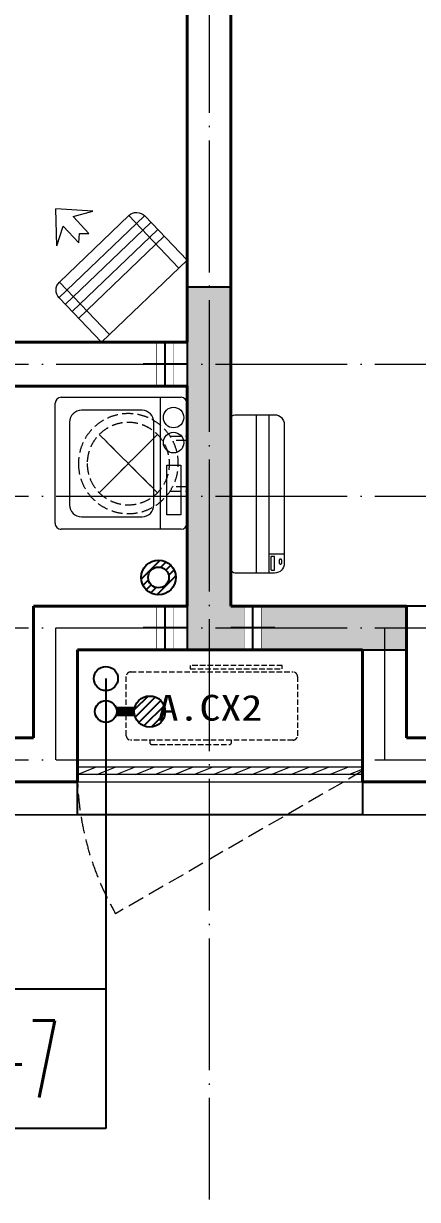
# Model space of a CAD drawing. Extents: x 27938 to 650306, y -92720 to 1524912.
# Drawn here: x 309171 to 310967, y 439532 to 444882 of the extents above; entities that cross this region are included whole.
import ezdxf

# ---------------------------------------------------------------- set-up
doc = ezdxf.new("R2010")
doc.units = 0
doc.header["$LTSCALE"] = 1000
doc.header["$MEASUREMENT"] = 0
for name, pattern in [('$1$DASH', [0.35, 0.25, -0.1]), ('DASH', [0.35, 0.25, -0.1]), ('DOTE', [2.42, 2, -0.2, 0.02, -0.2])]:
    doc.linetypes.add(name, pattern=pattern)
for name, color, linetype in [('3.5方案汇报，与郭总、侯月琴确定户型_t8$0$2020.03.04 -1安徽标准化洋房户型(UA）_t8_t8$0$看线', 154, 'Continuous'), ('COLUMN', 9, 'Continuous'), ('DIM_凝结', 3, 'Continuous'), ('DIM_污水', 3, 'Continuous'), ('EQUIP_地漏', 7, 'Continuous'), ('PIPE-凝结', 150, 'N'), ('VPIPE-凝结', 150, 'Continuous'), ('VPIPE-污水', 2, 'W'), ('机电标识类', 1, 'Continuous'), ('看线', 251, 'Continuous')]:
    doc.layers.add(name, color=color, linetype=linetype)
for name, color, linetype, lineweight in [('DOTE', 19, 'DOTE', 9), ('LVTRY', 1, 'Continuous', 13), ('PUB_HATCH', 8, 'Continuous', 9), ('WALL', 9, 'Continuous', 40), ('WINDOW', 8, 'Continuous', 15), ('平面-空调室内机', 176, 'Continuous', 9), ('平面-空调预留孔', 173, 'Continuous', 15), ('空调', 76, 'Continuous', 13), ('粉刷', 251, 'Continuous', 9)]:
    doc.layers.add(name, color=color, linetype=linetype, lineweight=lineweight)
doc.styles.add('_TWT_SERIAL', font='simplex.shx', dxfattribs={"width": 0.6, "oblique": 10, "height": 3, "bigfont": 'aadri.shx'})
doc.styles.get("Standard").update_dxf_attribs({"font": 'gbenor.shx', "bigfont": 'gbcbig.shx'})
doc.styles.add('黑体', font='simhei.ttf')
doc.linetypes.add('N', pattern='A,3,-0.2,["N",Standard,S=0.25,R=0,X=-0.1,Y=-0.115],-0.2', length=3.4)
doc.linetypes.add('W', pattern='A,3,-0.2,["W",Standard,S=0.25,R=0,X=-0.1,Y=-0.115],-0.2', length=3.4)

# ---------------------------------------------------------------- blocks, each defined once
blk = doc.blocks.new('FGDGDRGSDGDG')
at = {"layer": 'DOTE', "linetype": 'DOTE', "ltscale": 0.3}
for p, q in [((528082.5, 523848.5), (528082.5, 513948.5)), ((488182.5, 517748.5), (546982.5, 517748.5)), ((488182.5, 517148.5), (546982.5, 517148.5)), ((488182.5, 516548.5), (546982.5, 516548.5)), ((527382.5, 516548.5), (527382.5, 515948.5)), ((528882.5, 516548.5), (528882.5, 515948.5)), ((488182.5, 515948.5), (546982.5, 515948.5))]:
    blk.add_line(p, q, dxfattribs=at)
blk = doc.blocks.new('gdfgdgdgr')
at = {"layer": 'PUB_HATCH'}
blk.add_hatch(color=256, dxfattribs=at).paths.add_polyline_path([(516077.6, 520713.9), (515277.6, 520713.9), (515277.6, 522163.9), (515077.6, 522163.9), (515077.6, 520513.9), (516077.6, 520513.9)])
at = {"layer": 'COLUMN', "color": 8}
for p, q in [((515277.6, 522163.9), (515077.6, 522163.9)), ((515077.6, 522163.9), (515077.6, 520513.9)), ((515277.6, 520713.9), (515277.6, 522163.9)), ((516077.6, 520713.9), (515277.6, 520713.9)), ((516077.6, 520513.9), (516077.6, 520713.9)), ((515077.6, 520513.9), (516077.6, 520513.9))]:
    blk.add_line(p, q, dxfattribs=at)
blk = doc.blocks.new('RECTANG')
at = {"color": 0}
for p, q in [((1, 1), (0, 1)), ((0, 1), (0, 0)), ((1, 0), (1, 1)), ((0, 0), (1, 0))]:
    blk.add_line(p, q, dxfattribs=at)
blk = doc.blocks.new('洗衣机')
at = {"layer": 'LVTRY', "color": 0}
for p, q in [((3790993.7, 243444.5), (3790993.7, 242899.1)), ((3791567.4, 243472.1), (3791021, 243472.1)), ((3791116.5, 243472.1), (3791116.5, 242871.5)), ((3791594.6, 242899.1), (3791594.6, 243444.5)), ((3791199, 243412.7), (3791474.9, 243412.7)), ((3791145.1, 242982.5), (3791145.1, 243358)), ((3791528.8, 243358), (3791528.8, 242982.5)), ((3791474.9, 242927.8), (3791199, 242927.8)), ((3791021, 242871.5), (3791567.4, 242871.5))]:
    blk.add_line(p, q, dxfattribs=at)
at = {"layer": 'LVTRY', "color": 0, "extrusion": (0, 0, -1)}
for centre, major_axis, start_param, end_param in [((3791021, 243444.5), (0, 27.6), -1.570796, 0), ((3791055.1, 243379.8), (0, 46.9), 3.141593, 9.424778), ((3791567.4, 243444.5), (0, 27.6), 0, 1.570796), ((3791199, 243358), (0, 54.7), 4.712389, 6.283185), ((3791474.9, 243358), (0, 54.7), 0, 1.570796), ((3791055.1, 243265.7), (0, 46.9), 3.141593, 9.424778), ((3791199, 242982.5), (0, 54.7), 3.141593, 4.712389), ((3791474.9, 242982.5), (0, 54.7), 1.570796, 3.141593), ((3791021, 242899.1), (0, 27.6), 3.141593, 4.712389), ((3791567.4, 242899.1), (0, 27.6), 1.570796, 3.141593)]:
    blk.add_ellipse(centre, major_axis=major_axis, ratio=0.986385, start_param=start_param, end_param=end_param, dxfattribs=at)
at = {"layer": 'LVTRY', "color": 8, "xscale": 63.25620569481588, "yscale": 224.5369532744355, "zscale": 64.12934308941763, "rotation": 180}
blk.add_blockref('RECTANG', (3791085.2, 243162.4), dxfattribs=at)
blk = doc.blocks.new('dnfhfn')
at = {"color": 0, "linetype": '$1$DASH', "ltscale": 0.2}
for p, q in [((101.9, 495, 0), (121.9, 495, 0)), ((101.9, 417.2, 0), (101.9, 495, 0)), ((121.9, 495, 0), (121.9, 429, 0)), ((353.1, 495, 0), (333.1, 495, 0)), ((333.1, 495, 0), (333.1, 429, 0)), ((353.1, 417.2, 0), (353.1, 495, 0))]:
    blk.add_line(p, q, dxfattribs=at)
at = {"color": 0, "linetype": '$1$DASH', "ltscale": 0.2, "elevation": 0}
for points in [[(94.9, 360.1), (94.9, 360.1), (360.1, 94.9), (360.1, 94.9)], [(360.1, 360.1), (94.9, 94.9), (94.9, 94.9), (360.1, 360.1)]]:
    blk.add_lwpolyline(points, close=True, dxfattribs=at)
at = {"color": 0, "linetype": '$1$DASH', "ltscale": 0.2}
for radius in [227.5, 187.5]:
    blk.add_circle((227.5, 227.5, 0), radius, dxfattribs=at)
blk = doc.blocks.new('ferre')
at = {"layer": '平面-空调预留孔', "color": 0, "linetype": 'DASH', "ltscale": 0.1}
for p, q in [((93392.7, 115403.5), (93392.7, 115393.5)), ((93765.6, 115393.5), (93765.6, 115403.5)), ((93402.7, 115383.5), (93755.6, 115383.5))]:
    blk.add_line(p, q, dxfattribs=at)
blk.add_lwpolyline([(93996.7, 115742.6), (93576.8, 115742.6), (93576.8, 115727.5), (93996.7, 115727.5)], close=True, dxfattribs=at)
blk.add_lwpolyline([(94045.9, 115403.5), (93305.9, 115403.5, -0.414214), (93285.9, 115423.5), (93285.9, 115693.5, -0.414214), (93305.9, 115713.5), (94045.9, 115713.5, -0.414214), (94065.9, 115693.5), (94065.9, 115423.5, -0.414214)], format="xyb", close=True, dxfattribs=at)
for centre, start, end in [((93402.7, 115393.5), 180, 270), ((93755.6, 115393.5), 270, 0)]:
    blk.add_arc(centre, 10, start, end, dxfattribs=at)
at = {"layer": '平面-空调预留孔', "color": 0, "linetype": 'DASH', "ltscale": 0.1, "style": '黑体', "width": 1.2}
blk.add_text('A.CX2', height=117.05, dxfattribs=at).set_placement((93428.3, 115492.1))
blk = doc.blocks.new('fergve')
at = {"layer": '平面-空调预留孔', "color": 8, "linetype": 'DASH', "ltscale": 0.1}
blk.add_blockref('ferre', (25670, -60415.8), dxfattribs=at)
blk = doc.blocks.new('dasdasf1sa2f31as32f')
at = {"color": 0}
for p, q in [((-116, 585.6), (43.3, 640.5)), ((82.7, 476.6), (43.3, 640.5)), ((-22.8, 585.5), (-116, 585.6)), ((-22.8, 585.5), (-73.4, 493.2)), ((32.4, 555.1), (-18.1, 462.9)), ((82.7, 476.6), (32.4, 555.1)), ((-473.5, 259.7), (-339.5, 504)), ((-269.8, 524.3), (-427.7, 236.5)), ((134.6, 245.5), (-338.8, 505.1)), ((-269.8, 524.3), (113.7, 314)), ((-31.3, 504.4), (-73.4, 493.2)), ((-18.1, 462.9), (-31.3, 504.4)), ((92.6, 168.8), (-380.9, 428.5)), ((114.7, 208.4), (-359.1, 468.2)), ((72.3, 131.9), (-401.1, 391.6)), ((113.7, 314), (-44.2, 26.2)), ((0, 0), (-473.5, 259.7)), ((134, 244.4), (0, 0))]:
    blk.add_line(p, q, dxfattribs=at)
for centre, start, end in [((-294.5, 479.4), 61.2593, 151.2593), ((89, 269), 331.2593, 61.2593)]:
    blk.add_arc(centre, 51.3, start, end, dxfattribs=at)
blk = doc.blocks.new('dongkong')
at = {"color": 0}
blk.add_wipeout([(-603756, 210771), (-603756, 210570.8), (-603836, 210570.8), (-603836, 210771)], dxfattribs=at)
at = {"layer": '机电标识类', "color": 0, "linetype": 'DASH', "ltscale": 400}
for p, q in [((-603796, 210771), (-603796, 210570.8)), ((-603896, 210670.7), (-603696, 210670.7))]:
    blk.add_line(p, q, dxfattribs=at)
at = {"layer": '空调', "color": 0, "linetype": 'DASH', "const_width": 2}
blk.add_lwpolyline([(-603756, 210771), (-603756, 210570.8), (-603836, 210570.8), (-603836, 210771)], close=True, dxfattribs=at)
blk = doc.blocks.new('A$C001338C2')
at = {"color": 0}
for p, q in [((845, 303.6), (55, 303.6)), ((109.1, 214.8), (109.1, 303.6)), ((0, 248.6), (0, 22)), ((900, 22), (900, 248.6)), ((22, 0), (878, 0))]:
    blk.add_line(p, q, dxfattribs=at)
at = {"color": 0, "lineweight": 5}
for p, q in [((900, 214.8), (0, 214.8)), ((900, 143.2), (0, 143.2))]:
    blk.add_line(p, q, dxfattribs=at)
at = {"color": 0}
for points in [[(73.1, 275), (56.8, 275, -0.414214), (51.3, 280.5), (51.3, 283.4, -0.414214), (56.8, 288.9), (73.1, 288.9, -0.414214), (78.6, 283.4), (78.6, 280.5, -0.414214)], [(89.2, 226.4), (22.2, 226.4, -0.414214), (16.7, 231.9), (16.7, 243.1, -0.414214), (22.2, 248.6), (89.2, 248.6, -0.414214), (94.7, 243.1), (94.7, 231.9, -0.414214)]]:
    blk.add_lwpolyline(points, format="xyb", close=True, dxfattribs=at)
for centre, radius, start, end in [((55, 248.6), 55, 90, 180), ((845, 248.6), 55, 360, 90), ((22, 22), 22, 180, 270), ((878, 22), 22, 270, 360)]:
    blk.add_arc(centre, radius, start, end, dxfattribs=at)
blk = doc.blocks.new('$WINLIB2D$00000039')
at = {"color": 0}
for points in [[(-0.5, 0.5), (-0.5, -0.5)], [(0.5, 0.5), (-0.5, 0.5)], [(0.5, -0.5), (0.5, 0.5)], [(-0.5, 0.1667), (0.5, 0.1667)], [(-0.3839, -0.1667), (-0.448, 0.1667)], [(-0.3159, -0.1667), (-0.38, 0.1667)], [(-0.2479, -0.1667), (-0.312, 0.1667)], [(-0.1799, -0.1667), (-0.244, 0.1667)], [(-0.1119, -0.1667), (-0.176, 0.1667)], [(-0.0439, -0.1667), (-0.108, 0.1667)], [(0.0241, -0.1667), (-0.04, 0.1667)], [(0.0921, -0.1667), (0.028, 0.1667)], [(0.16, -0.1667), (0.0959, 0.1667)], [(0.228, -0.1667), (0.1639, 0.1667)], [(0.296, -0.1667), (0.2319, 0.1667)], [(0.364, -0.1667), (0.2999, 0.1667)], [(0.432, -0.1667), (0.3679, 0.1667)], [(0.5, -0.1667), (0.4359, 0.1667)], [(-0.4519, -0.1667), (-0.5, 0.0836)], [(-0.5, -0.1667), (0.5, -0.1667)], [(0.5, -0.5), (-0.5, -0.5)]]:
    blk.add_lwpolyline(points, dxfattribs=at)
blk = doc.blocks.new('$TwtSys$00000141')
for p, q in [((-141, 12), (-15, 138)), ((-141, 12), (-15, 138)), ((-131, -53), (53, 131)), ((-131, -53), (53, 131)), ((-100, -100), (100, 100)), ((-100, -100), (100, 100)), ((-49, -131), (131, 49)), ((-49, -131), (131, 49)), ((17, -138), (138, -17)), ((17, -138), (138, -17))]:
    blk.add_line(p, q)
blk.add_circle((0, 0), 141)
blk.add_circle((0, 0), 141)
blk = doc.blocks.new('$TwtSys$00000543')
for p, q in [((-140.4, -12.8), (12.8, 140.4)), ((18.7, 82.5), (62.6, 126.4)), ((59.8, 59.8), (99.7, 99.7)), ((-12.8, -140.4), (140.4, 12.8)), ((82.5, 18.7), (126.4, 62.6)), ((-126.4, -62.6), (-82.5, -18.7)), ((-99.7, -99.7), (-59.8, -59.8)), ((-62.6, -126.4), (-18.7, -82.5))]:
    blk.add_line(p, q)
for radius in [141, 84.6]:
    blk.add_circle((0, 0), radius)

msp = doc.modelspace()

# ---------------------------------------------------------------- linework, layer by layer
at = {"color": 8, "const_width": 8}
for points in [[(309116.6, 441432.1), (309116.6, 441282.1), (309416.6, 441282.1), (309416.6, 441432.1)], [(310716.6, 441432.1), (310716.6, 441282.1), (311016.6, 441282.1), (311016.6, 441432.1)]]:
    msp.add_lwpolyline(points, dxfattribs=at)
at = {"layer": '3.5方案汇报，与郭总、侯月琴确定户型_t8$0$2020.03.04 -1安徽标准化洋房户型(UA）_t8_t8$0$看线', "color": 8, "ltscale": 10}
msp.add_line((313116.6, 442232.1), (310916.6, 442232.1), dxfattribs=at)
at = {"layer": 'DIM_凝结'}
for p, q in [((309546.6, 441752.1), (309546.6, 439855.6)), ((309546.6, 439855.6), (308653.7, 439855.6))]:
    msp.add_line(p, q, dxfattribs=at)
at = {"layer": 'DIM_污水'}
for p, q in [((309546.6, 441902.1), (309546.6, 440489.6)), ((309546.6, 440489.6), (308491.3, 440489.6))]:
    msp.add_line(p, q, dxfattribs=at)
at = {"layer": 'PIPE-凝结', "const_width": 45}
msp.add_lwpolyline([(309596.6, 441752.1), (309676.1, 441752.1)], dxfattribs=at)
at = {"layer": 'VPIPE-凝结'}
msp.add_circle((309546.6, 441752.1), 50, dxfattribs=at)
at = {"layer": 'VPIPE-污水'}
msp.add_circle((309546.6, 441902.1), 55, dxfattribs=at)
at = {"layer": 'WALL', "color": 8}
for p, q in [((310116.6, 446432.1), (310116.6, 443332.1)), ((309216.6, 442232.1), (309216.6, 441632.1)), ((310916.6, 442232.1), (310916.6, 441632.1)), ((309416.6, 442032.1), (309416.6, 441532.1)), ((310716.6, 442032.1), (310716.6, 441532.1)), ((309216.6, 441632.1), (309116.6, 441632.1)), ((311016.6, 441632.1), (310916.6, 441632.1)), ((309416.6, 441432.1), (309416.6, 441532.1)), ((310716.6, 441532.1), (310716.6, 441432.1)), ((309316.6, 441432.1), (309116.6, 441432.1)), ((309316.6, 441432.1), (309416.6, 441432.1)), ((310716.6, 441432.1), (310816.6, 441432.1)), ((310816.6, 441432.1), (311016.6, 441432.1))]:
    msp.add_line(p, q, dxfattribs=at)
at = {"layer": 'WINDOW', "color": 8, "linetype": 'DASH', "ltscale": 0.3}
msp.add_lwpolyline([(310716.6, 441482.1), (309590.7, 440832.1, -0.131652), (309416.6, 441482.1)], format="xyb", dxfattribs=at)
at = {"layer": '看线', "color": 8, "ltscale": 0.5}
msp.add_lwpolyline([(310716.6, 441282.1), (309416.6, 441282.1)], dxfattribs=at)

# ---------------------------------------------------------------- block references
msp.add_blockref('FGDGDRGSDGDG', (-218065.9, -74416.4))
at = {"color": 8}
msp.add_blockref('gdfgdgdgr', (-205160.8, -78481.8), dxfattribs=at)
at = {"layer": 'EQUIP_地漏', "xscale": 0.56, "yscale": 0.56, "zscale": 0.56}
msp.add_blockref('$TwtSys$00000543', (309786.6, 442362.1), dxfattribs=at)
at = {"layer": 'EQUIP_地漏', "xscale": 0.5, "yscale": 0.5, "zscale": 0.5, "rotation": 180.000000000013}
msp.add_blockref('$TwtSys$00000141', (309746.6, 441752.1), dxfattribs=at)
at = {"layer": 'WINDOW', "xscale": 1299.999999983003, "yscale": -100, "zscale": 1299.999999983003, "rotation": 180}
msp.add_blockref('$WINLIB2D$00000039', (310066.6, 441482.1), dxfattribs=at)
at = {"layer": '平面-空调预留孔', "color": 8, "xscale": -1}
for name, p, rotation in [('dasdasf1sa2f31as32f', (309526.3, 443432.1), 15.00000000331026), ('dnfhfn', (309421.5, 442652.4, 0), 270)]:
    msp.add_blockref(name, p, dxfattribs=dict(at, rotation=rotation))
at = {"layer": '平面-空调预留孔', "color": 8, "xscale": -0.800000000046565, "yscale": 0.800000000046565, "zscale": 0.800000000046565, "rotation": 269.9999997665698}
msp.add_blockref('A$C001338C2', (310116.7, 442382.1), dxfattribs=at)
at = {"layer": '平面-空调预留孔', "color": 8}
msp.add_blockref('fergve', (190683.6, 386634.4), dxfattribs=at)
at = {"layer": '粉刷', "color": 8, "xscale": -1}
msp.add_blockref('洗衣机', (4100910.3, 199709.7), dxfattribs=at)

# ---------------------------------------------------------------- texts
at = {"layer": 'DIM_凝结', "color": 7, "style": '_TWT_SERIAL', "width": 0.48}
msp.add_text('NL-7', height=350, dxfattribs=at).set_placement((308723.7, 439995.6))

# ---------------------------------------------------------------- next in the draw order: block references
at = {"layer": '平面-空调室内机', "color": 8, "ltscale": 0.3, "rotation": 180}
for p in [(-293979.6, 654002.8), (-293979.6, 652802.9), (-293579.5, 652802.9)]:
    msp.add_blockref('dongkong', p, dxfattribs=at)

# ---------------------------------------------------------------- next in the draw order: linework, layer by layer
at = {"layer": 'WALL', "color": 8}
for p, q in [((309916.6, 446532.1), (309916.6, 443432.1)), ((309916.6, 443432.1), (309116.6, 443432.1)), ((310116.6, 443332.1), (310116.6, 442232.1)), ((309116.6, 443232.1), (309916.6, 443232.1)), ((309916.6, 443232.1), (309916.6, 442232.1)), ((309916.6, 442232.1), (309216.6, 442232.1)), ((310916.6, 442232.1), (310116.6, 442232.1)), ((310016.6, 442032.1), (309416.6, 442032.1)), ((310716.6, 442032.1), (310016.6, 442032.1))]:
    msp.add_line(p, q, dxfattribs=at)

doc.saveas('drawing.dxf')
